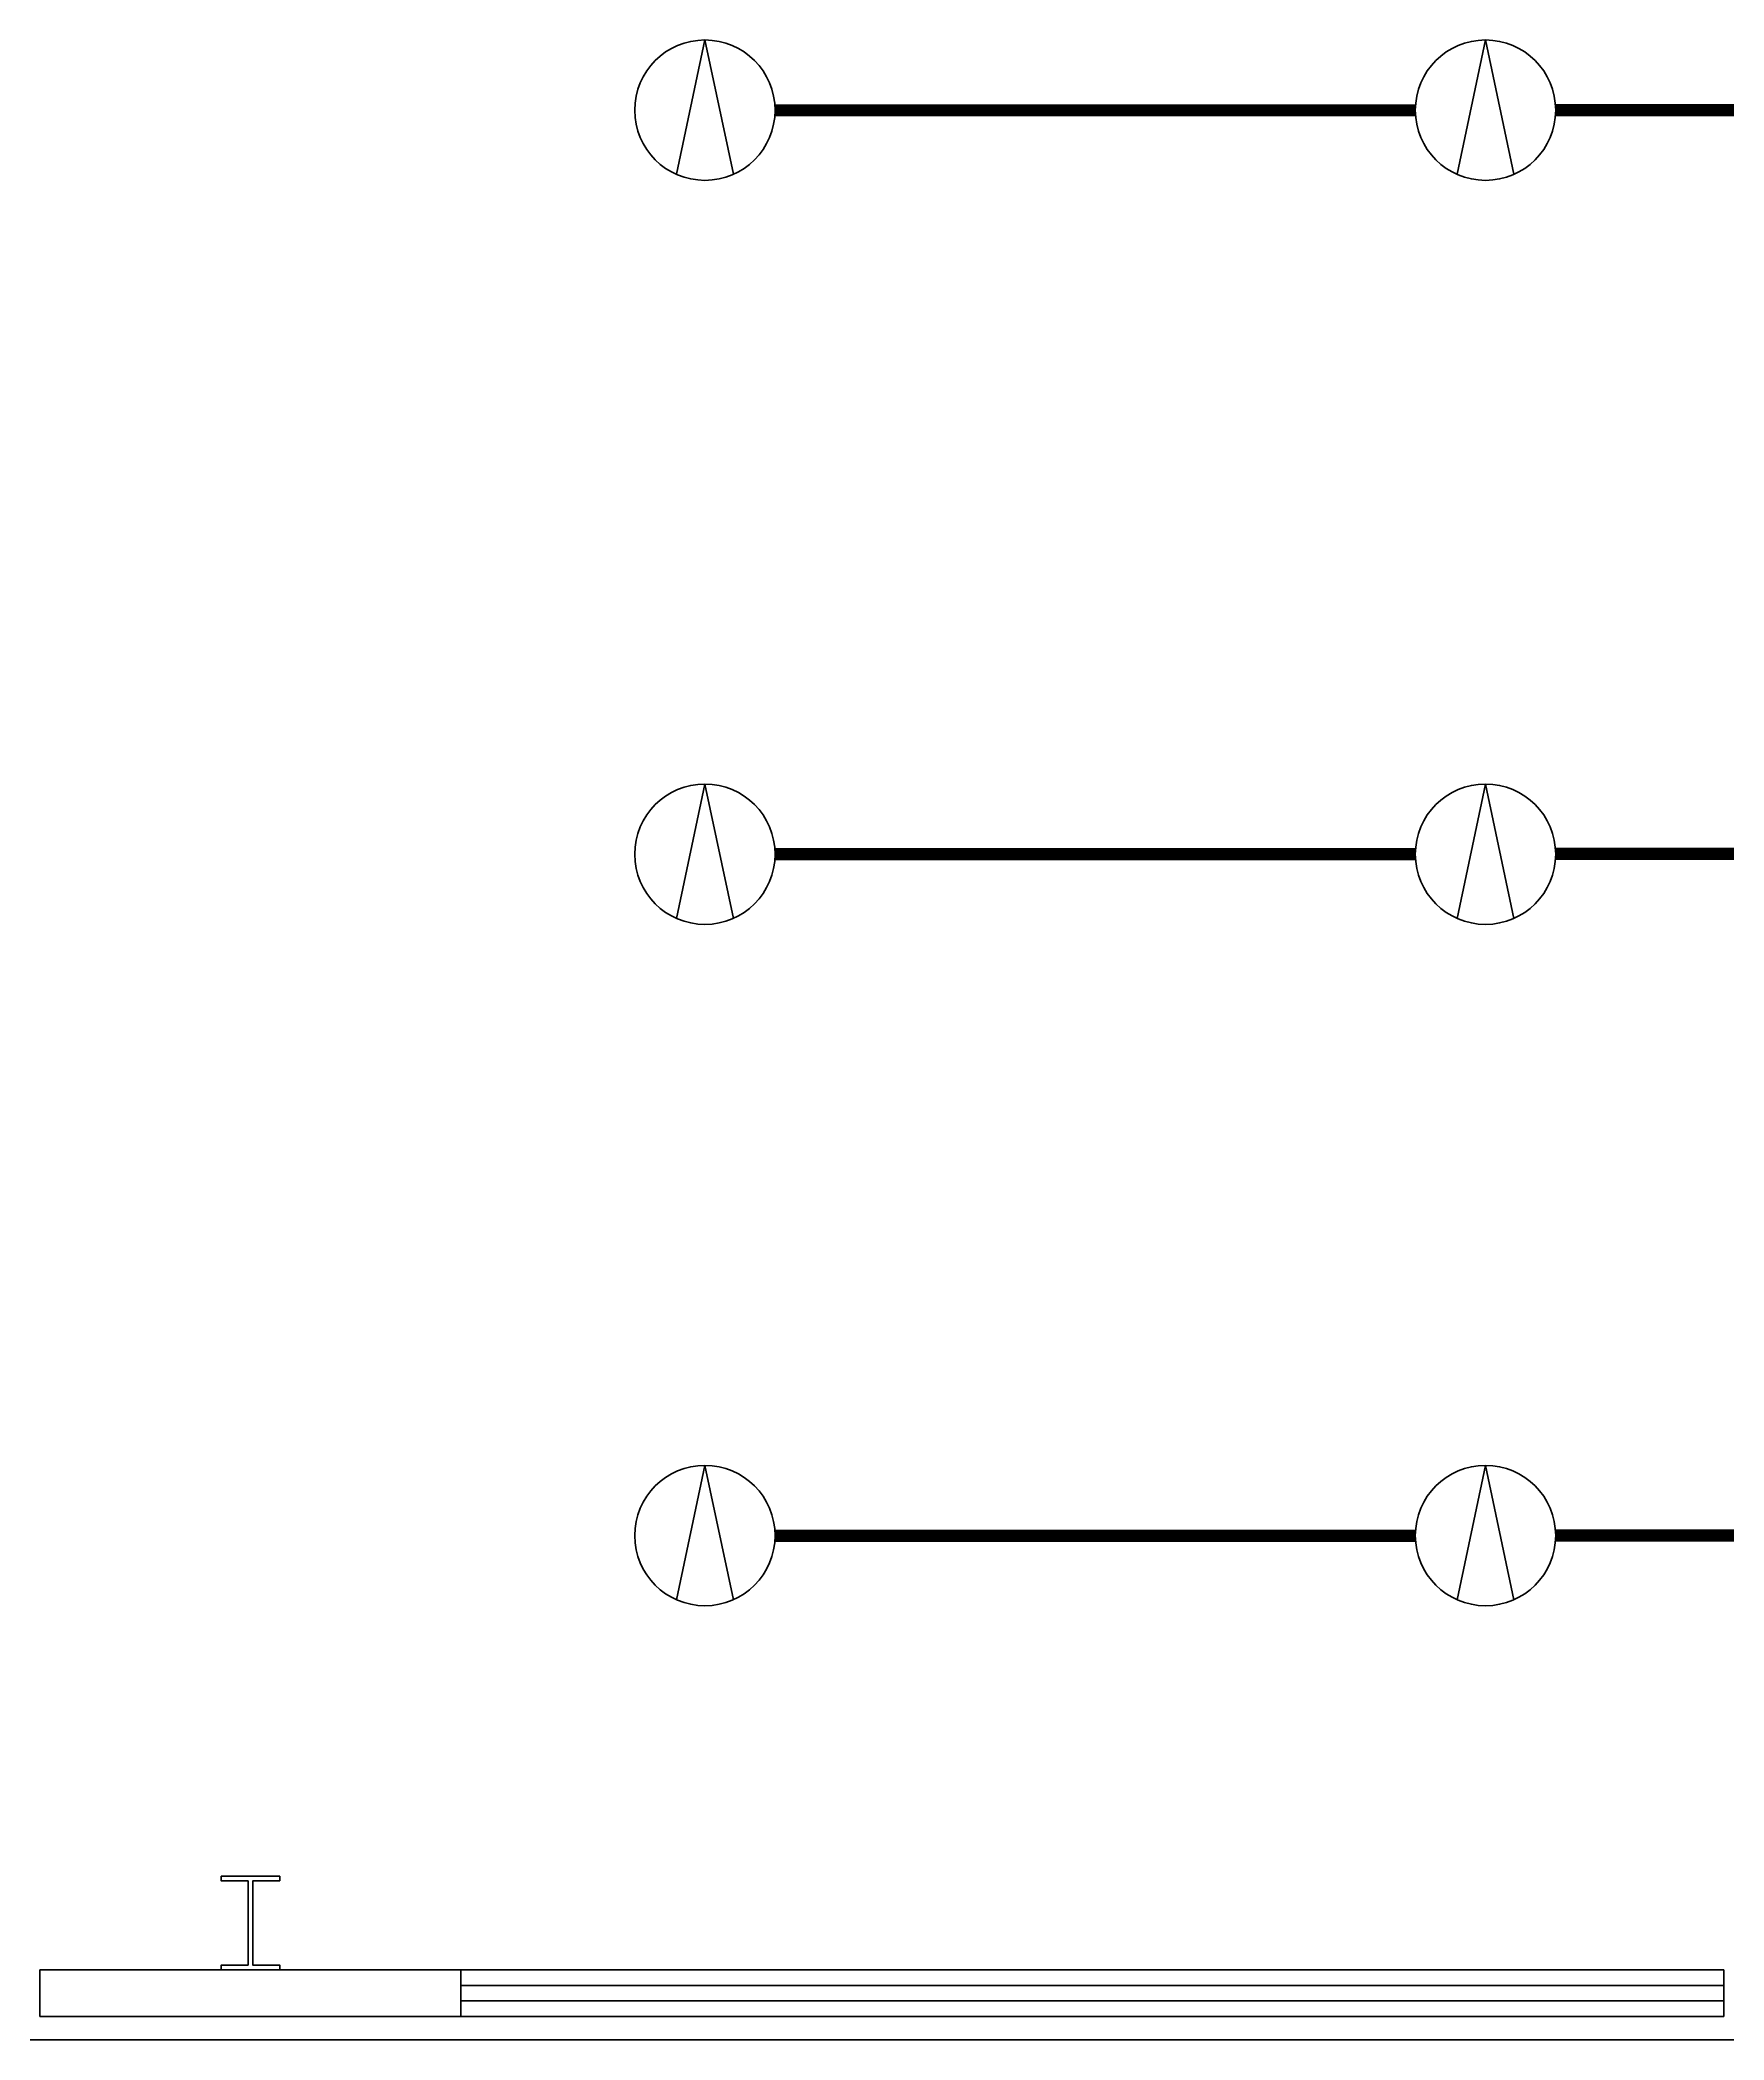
# Model space of a CAD drawing. Extents: x 12152 to 491505, y 111028 to 412681.
# Drawn here: x 65920 to 73120, y 188294 to 196843 of the extents above; entities that cross this region are included whole.
import ezdxf

# ---------------------------------------------------------------- set-up
doc = ezdxf.new("R2010")
doc.units = 0
doc.header["$LTSCALE"] = 1000
doc.header["$MEASUREMENT"] = 0
for name, color, linetype in [('COLUMN', 9, 'Continuous'), ('EQUIP-照明', 3, 'Continuous'), ('WALL', 11, 'Continuous'), ('WINDOW', 4, 'Continuous'), ('WIRE-照明', 1, 'Continuous'), ('图框(锁住)', 7, 'Continuous')]:
    doc.layers.add(name, color=color, linetype=linetype)
doc.styles.add('_TCH_LABEL', font='COMPLEX', dxfattribs={"bigfont": 'GBCBIG'})

# ---------------------------------------------------------------- blocks, each defined once
blk = doc.blocks.new('$TCHSYS$WIN2D')
for p, q in [((-0.5, 0.5), (0.5, 0.5)), ((-0.5, 0.5), (-0.5, -0.5)), ((0.5, 0.5), (0.5, -0.5)), ((0.5, 0.1667), (-0.5, 0.1667)), ((0.5, -0.1667), (-0.5, -0.1667)), ((-0.5, -0.5), (0.5, -0.5))]:
    blk.add_line(p, q)
blk = doc.blocks.new('$equip$00001177')
for q in [(-0.203, -0.457), (0.203, -0.457)]:
    blk.add_line((0, 0.5), q)
blk.add_circle((0, 0), 0.5)
at = {"style": '_TCH_LABEL', "flags": 9}
blk.add_attdef('A', (0, 0), '', height=0.00002, dxfattribs=at)

msp = doc.modelspace()

# ---------------------------------------------------------------- linework, layer by layer
at = {"layer": 'COLUMN', "color": 6}
msp.add_lwpolyline([(66944.8, 188974.2), (66944.8, 188994.2), (66694.8, 188994.2), (66694.8, 188974.2), (66809.8, 188974.2), (66809.8, 188614.2), (66694.8, 188614.2), (66694.8, 188594.2), (66944.8, 188594.2), (66944.8, 188614.2), (66829.8, 188614.2), (66829.8, 188974.2)], close=True, dxfattribs=at)
at = {"layer": 'WALL', "color": 0}
for p, q in [((67719.8, 188594.2), (65919.8, 188594.2)), ((65919.8, 188594.2), (65919.8, 188394.2)), ((67719.8, 188394.2), (67719.8, 188594.2)), ((65919.8, 188394.2), (67719.8, 188394.2))]:
    msp.add_line(p, q, dxfattribs=at)
at = {"layer": 'WIRE-照明', "linetype": 'Continuous', "const_width": 52.5}
for points in [[(69062.6, 196542.7), (71798.4, 196542.7)], [(72400.1, 196543.9), (75679.6, 196543.9)], [(69062.6, 193363.5), (71798.4, 193363.5)], [(72400.1, 193364.7), (75679.6, 193364.7)], [(69062.6, 190449.8), (71798.4, 190449.8)], [(72400.1, 190451), (75679.6, 190451)]]:
    msp.add_lwpolyline(points, dxfattribs=at)
at = {"layer": '图框(锁住)', "color": 0}
msp.add_lwpolyline([(82569.8, 188294.2), (51069.8, 188294.2)], dxfattribs=at)

# ---------------------------------------------------------------- block references
at = {"layer": 'EQUIP-照明'}
ref = msp.add_blockref('$equip$00001177', (68762.6, 196543.3), dxfattribs=dict(at, xscale=600, yscale=600, zscale=600))
ref.add_attrib('A', '深照型灯', (68762.6, 196543.3), dxfattribs={"layer": '0', "height": 0.012, "style": '_TCH_LABEL', "flags": 8})
ref = msp.add_blockref('$equip$00001177', (72100.1, 196543.3), dxfattribs=dict(at, xscale=600, yscale=600, zscale=600))
ref.add_attrib('A', '深照型灯', (72100.1, 196543.3), dxfattribs={"layer": '0', "height": 0.012, "style": '_TCH_LABEL', "flags": 8})
ref = msp.add_blockref('$equip$00001177', (68762.6, 193362.9), dxfattribs=dict(at, xscale=600, yscale=600, zscale=600))
ref.add_attrib('A', '深照型灯', (68762.6, 193362.9), dxfattribs={"layer": '0', "height": 0.012, "style": '_TCH_LABEL', "flags": 8})
ref = msp.add_blockref('$equip$00001177', (72100.1, 193362.9), dxfattribs=dict(at, xscale=600, yscale=600, zscale=600))
ref.add_attrib('A', '深照型灯', (72100.1, 193362.9), dxfattribs={"layer": '0', "height": 0.012, "style": '_TCH_LABEL', "flags": 8})
ref = msp.add_blockref('$equip$00001177', (68762.6, 190450.4), dxfattribs=dict(at, xscale=600, yscale=600, zscale=600))
ref.add_attrib('A', '深照型灯', (68762.6, 190450.4), dxfattribs={"layer": '0', "height": 0.012, "style": '_TCH_LABEL', "flags": 8})
ref = msp.add_blockref('$equip$00001177', (72100.1, 190450.4), dxfattribs=dict(at, xscale=600, yscale=600, zscale=600))
ref.add_attrib('A', '深照型灯', (72100.1, 190450.4), dxfattribs={"layer": '0', "height": 0.012, "style": '_TCH_LABEL', "flags": 8})
at = {"layer": 'WINDOW', "color": 0, "xscale": 5400, "yscale": 200, "zscale": 5400}
msp.add_blockref('$TCHSYS$WIN2D', (70419.8, 188494.2), dxfattribs=at)

doc.saveas('drawing.dxf')
